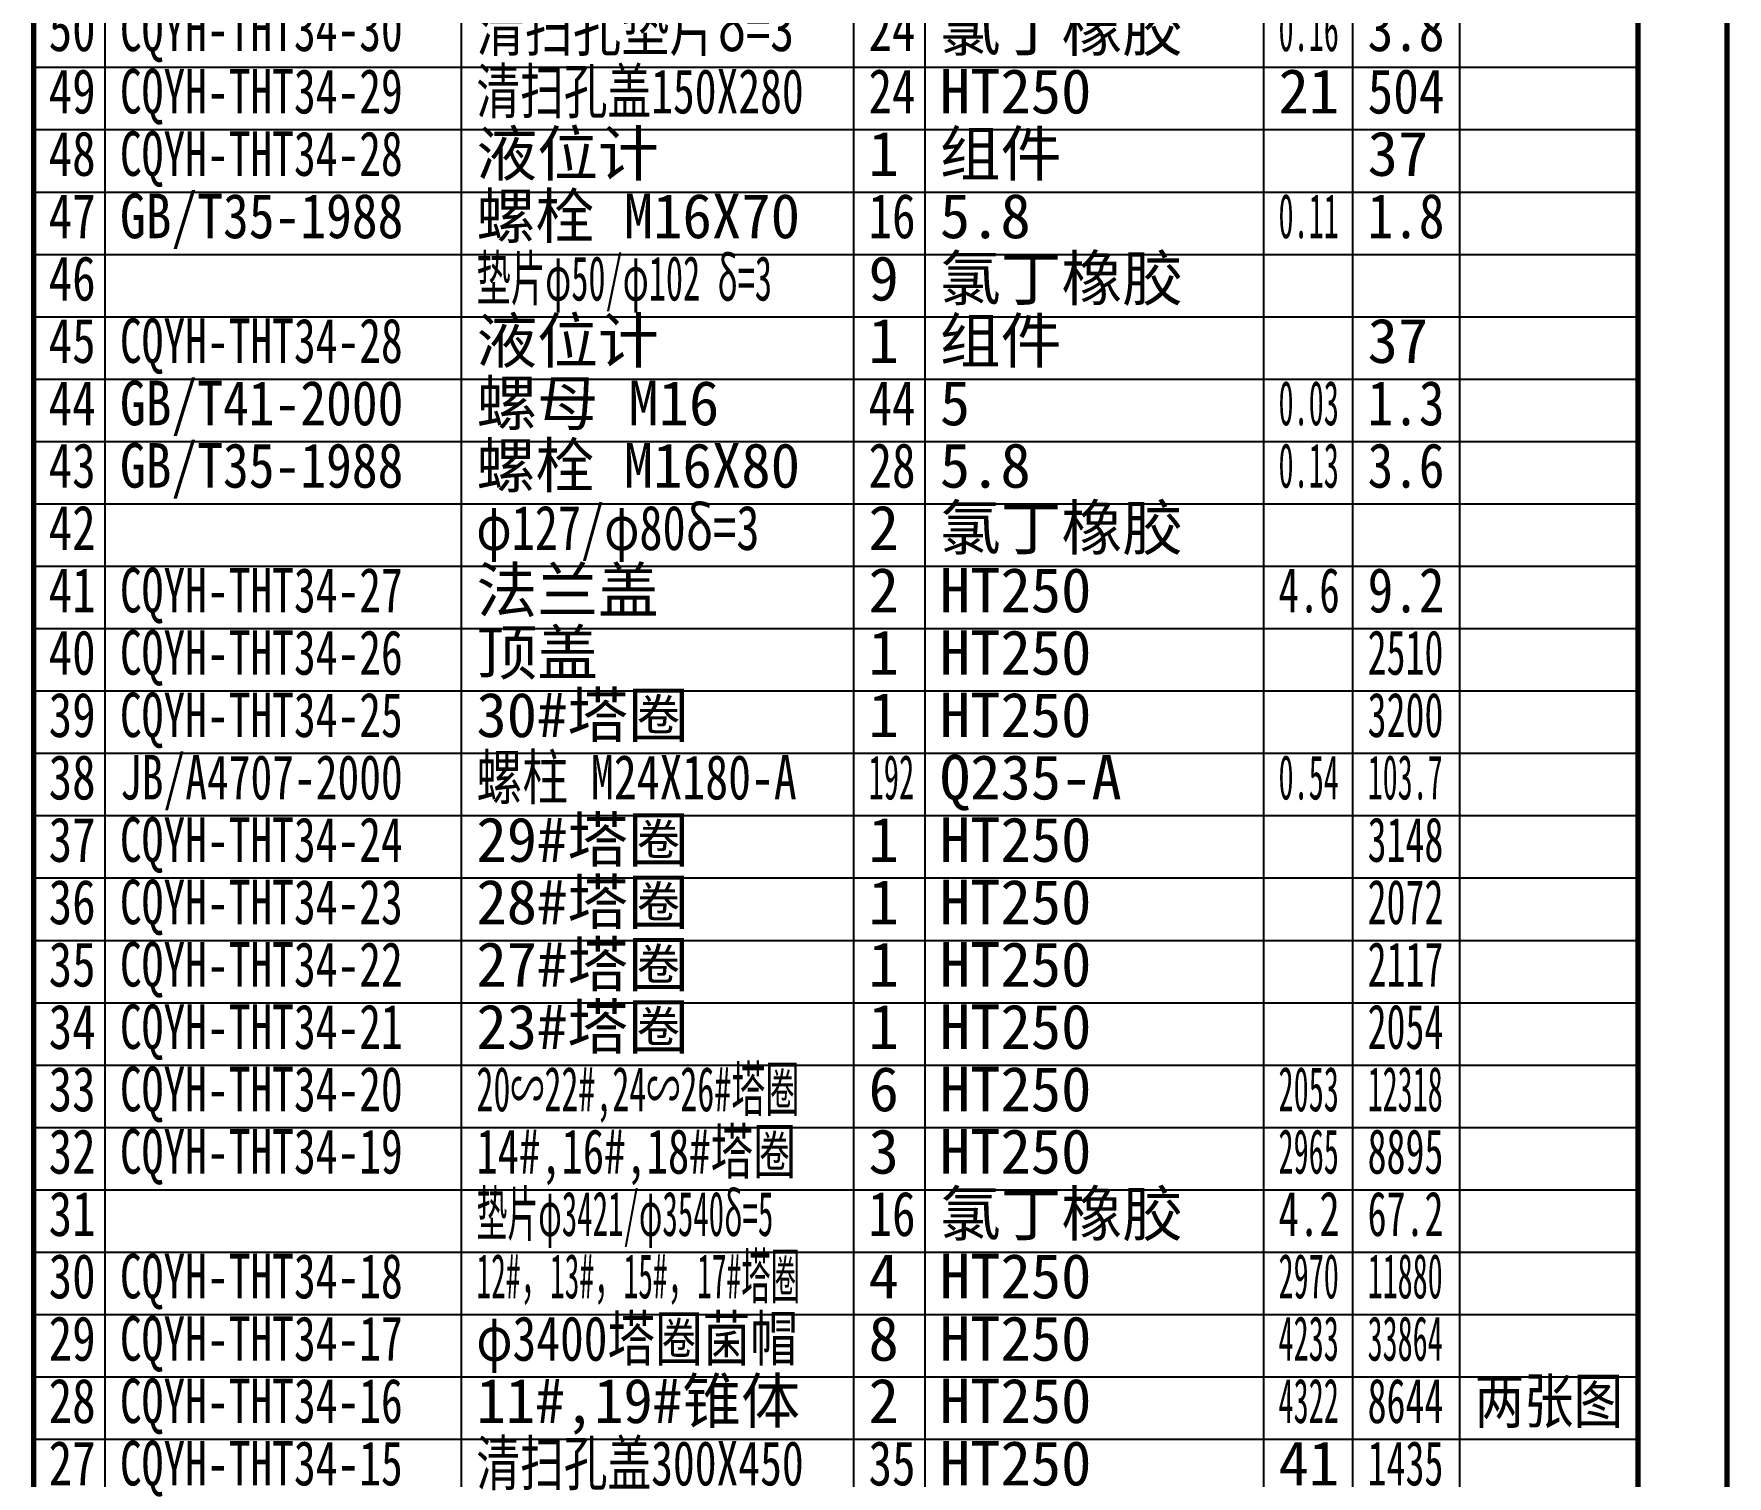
# Model space of a CAD drawing. Header units: millimetres. Extents: x -12040 to 11740, y -16820 to 16820.
# Drawn here: x 7940 to 11740, y -11522 to -8284 of the extents above; entities that cross this region are included whole.
import ezdxf

# ---------------------------------------------------------------- set-up
doc = ezdxf.new("R2010")
doc.units = ezdxf.units.MM
doc.layers.add('CAXA0', color=7, linetype='Continuous', lineweight=70)
doc.layers.add('CAXA3', color=7, linetype='Continuous', lineweight=25)
doc.styles.add('TextStyle10', font='SIMFANG.TTF', dxfattribs={"width": 0.77516})
doc.styles.add('TextStyle11', font='SIMFANG.TTF', dxfattribs={"width": 0.497721})
doc.styles.add('TextStyle12', font='SIMFANG.TTF', dxfattribs={"width": 0.850064})
doc.styles.add('TextStyle14', font='SIMFANG.TTF', dxfattribs={"width": 0.702161})
doc.styles.add('TextStyle17', font='SIMFANG.TTF', dxfattribs={"width": 0.754238})
doc.styles.add('TextStyle18', font='SIMFANG.TTF', dxfattribs={"width": 0.783206})
doc.styles.add('TextStyle20', font='SIMFANG.TTF', dxfattribs={"width": 0.718724})
doc.styles.add('TextStyle24', font='SIMFANG.TTF', dxfattribs={"width": 0.501595})
doc.styles.add('TextStyle26', font='SIMFANG.TTF', dxfattribs={"width": 0.565665})
doc.styles.add('TextStyle28', font='SIMFANG.TTF', dxfattribs={"width": 0.813948})
doc.styles.add('TextStyle29', font='SIMFANG.TTF', dxfattribs={"width": 0.484861})
doc.styles.add('TextStyle30', font='SIMFANG.TTF', dxfattribs={"width": 0.509102})
doc.styles.add('TextStyle31', font='SIMFANG.TTF', dxfattribs={"width": 0.560482})
doc.styles.add('TextStyle32', font='SIMFANG.TTF', dxfattribs={"width": 0.763653})
doc.styles.add('TextStyle33', font='SIMFANG.TTF', dxfattribs={"width": 0.793363})
doc.styles.add('TextStyle4', font='SIMFANG.TTF', dxfattribs={"width": 0.717589})
doc.styles.add('TextStyle5', font='SIMFANG.TTF', dxfattribs={"width": 0.624691})
doc.styles.add('TextStyle6', font='SIMFANG.TTF', dxfattribs={"width": 0.49545})
doc.styles.add('TextStyle7', font='SIMFANG.TTF', dxfattribs={"width": 0.673374})
doc.styles.add('TextStyle8', font='SIMFANG.TTF', dxfattribs={"width": 0.845153})
doc.styles.add('TextStyle9', font='SIMFANG.TTF', dxfattribs={"width": 0.969721})
doc.styles.add('UserTxtStyle9', font='SIMFANG.TTF')

# ---------------------------------------------------------------- blocks, each defined once
blk = doc.blocks.new('CAXBLOCK2', base_point=(11540, -16620))
at = {"layer": 'CAXA0'}
blk.add_line((11740, -16820), (11740, 16820), dxfattribs=at)
at = {"layer": 'CAXA3', "linetype": 'Continuous', "lineweight": 25}
blk.add_line((11540, -16620), (11540, 16620), dxfattribs=at)
blk = doc.blocks.new('CAXBLOCK520', base_point=(7940, -11580))
at = {"layer": 'CAXA0', "color": 0, "linetype": 'Continuous', "lineweight": 25}
for p, q in [((11540, -11440), (7940, -11440)), ((8100, -11580), (8100, -11440)), ((8900, -11580), (8900, -11440)), ((9780, -11580), (9780, -11440)), ((9940, -11580), (9940, -11440)), ((10700, -11580), (10700, -11440)), ((10900, -11580), (10900, -11440)), ((11140, -11580), (11140, -11440)), ((11540, -11580), (7940, -11580))]:
    blk.add_line(p, q, dxfattribs=at)
at = {"layer": 'CAXA0', "color": 0, "linetype": 'Continuous', "lineweight": 70}
for p, q in [((7940, -11580), (7940, -11440)), ((11540, -11580), (11540, -11440))]:
    blk.add_line(p, q, dxfattribs=at)
at = {"layer": 'CAXA0', "color": 0, "linetype": 'Continuous', "lineweight": 25, "char_height": 100, "attachment_point": 1}
for s, insert, style in [('\\fFangSong_GB2312|b0|i0|p34;清扫孔盖300X450', (8933.2, -11443), 'TextStyle20'), ('\\fFangSong_GB2312|b0|i0|p34;27', (7973.2, -11443), 'TextStyle10'), ('\\fFangSong_GB2312|b0|i0|p34;CQYH-THT34-15', (8133.2, -11443), 'TextStyle4'), ('\\fFangSong_GB2312|b0|i0|p34;35', (9813.2, -11443), 'TextStyle10'), ('\\fFangSong_GB2312|b0|i0|p34;HT250', (9973.2, -11443), 'UserTxtStyle9'), ('\\fFangSong_GB2312|b0|i0|p34;41', (10733.2, -11443), 'UserTxtStyle9'), ('\\fFangSong_GB2312|b0|i0|p34;1435', (10933.2, -11443), 'TextStyle5')]:
    blk.add_mtext(s, dxfattribs=dict(at, insert=insert, style=style))
blk = doc.blocks.new('CAXBLOCK521', base_point=(7940, -11440))
at = {"layer": 'CAXA0', "color": 0, "linetype": 'Continuous', "lineweight": 25}
for p, q in [((11540, -11300), (7940, -11300)), ((8100, -11440), (8100, -11300)), ((8900, -11440), (8900, -11300)), ((9780, -11440), (9780, -11300)), ((9940, -11440), (9940, -11300)), ((10700, -11440), (10700, -11300)), ((10900, -11440), (10900, -11300)), ((11140, -11440), (11140, -11300)), ((11540, -11440), (7940, -11440))]:
    blk.add_line(p, q, dxfattribs=at)
at = {"layer": 'CAXA0', "color": 0, "linetype": 'Continuous', "lineweight": 70}
for p, q in [((7940, -11440), (7940, -11300)), ((11540, -11440), (11540, -11300))]:
    blk.add_line(p, q, dxfattribs=at)
at = {"layer": 'CAXA0', "color": 0, "linetype": 'Continuous', "lineweight": 25, "char_height": 100, "attachment_point": 1}
for s, insert, style in [('\\fFangSong_GB2312|b0|i0|p34;28', (7973.2, -11303), 'TextStyle10'), ('\\fFangSong_GB2312|b0|i0|p34;CQYH-THT34-16', (8133.2, -11303), 'TextStyle4'), ('\\fFangSong_GB2312|b0|i0|p34;11#,19#锥体', (8933.2, -11303), 'TextStyle9'), ('\\fFangSong_GB2312|b0|i0|p34;2', (9813.2, -11303), 'UserTxtStyle9'), ('\\fFangSong_GB2312|b0|i0|p34;HT250', (9973.2, -11303), 'UserTxtStyle9'), ('\\fFangSong_GB2312|b0|i0|p34;4322', (10733.2, -11303), 'TextStyle11'), ('\\fFangSong_GB2312|b0|i0|p34;8644', (10933.2, -11303), 'TextStyle5'), ('\\fFangSong_GB2312|b0|i0|p34;两张图', (11173.2, -11303), 'TextStyle28')]:
    blk.add_mtext(s, dxfattribs=dict(at, insert=insert, style=style))
blk = doc.blocks.new('CAXBLOCK522', base_point=(7940, -11300))
at = {"layer": 'CAXA0', "color": 0, "linetype": 'Continuous', "lineweight": 25}
for p, q in [((11540, -11160), (7940, -11160)), ((8100, -11300), (8100, -11160)), ((8900, -11300), (8900, -11160)), ((9780, -11300), (9780, -11160)), ((9940, -11300), (9940, -11160)), ((10700, -11300), (10700, -11160)), ((10900, -11300), (10900, -11160)), ((11140, -11300), (11140, -11160)), ((11540, -11300), (7940, -11300))]:
    blk.add_line(p, q, dxfattribs=at)
at = {"layer": 'CAXA0', "color": 0, "linetype": 'Continuous', "lineweight": 70}
for p, q in [((7940, -11300), (7940, -11160)), ((11540, -11300), (11540, -11160))]:
    blk.add_line(p, q, dxfattribs=at)
at = {"layer": 'CAXA0', "color": 0, "linetype": 'Continuous', "lineweight": 25, "char_height": 100, "attachment_point": 1}
for s, insert, style in [('\\fFangSong_GB2312|b0|i0|p34;29', (7973.2, -11163), 'TextStyle10'), ('\\fFangSong_GB2312|b0|i0|p34;CQYH-THT34-17', (8133.2, -11163), 'TextStyle4'), ('\\fFangSong_GB2312|b0|i0|p34;φ3400塔圈菌帽', (8933.2, -11163), 'TextStyle18'), ('\\fFangSong_GB2312|b0|i0|p34;8', (9813.2, -11163), 'UserTxtStyle9'), ('\\fFangSong_GB2312|b0|i0|p34;HT250', (9973.2, -11163), 'UserTxtStyle9'), ('\\fFangSong_GB2312|b0|i0|p34;4233', (10733.2, -11163), 'TextStyle11'), ('\\fFangSong_GB2312|b0|i0|p34;33864', (10933.2, -11163), 'TextStyle6')]:
    blk.add_mtext(s, dxfattribs=dict(at, insert=insert, style=style))
blk = doc.blocks.new('CAXBLOCK523', base_point=(7940, -11160))
at = {"layer": 'CAXA0', "color": 0, "linetype": 'Continuous', "lineweight": 25}
for p, q in [((11540, -11020), (7940, -11020)), ((8100, -11160), (8100, -11020)), ((8900, -11160), (8900, -11020)), ((9780, -11160), (9780, -11020)), ((9940, -11160), (9940, -11020)), ((10700, -11160), (10700, -11020)), ((10900, -11160), (10900, -11020)), ((11140, -11160), (11140, -11020)), ((11540, -11160), (7940, -11160))]:
    blk.add_line(p, q, dxfattribs=at)
at = {"layer": 'CAXA0', "color": 0, "linetype": 'Continuous', "lineweight": 70}
for p, q in [((7940, -11160), (7940, -11020)), ((11540, -11160), (11540, -11020))]:
    blk.add_line(p, q, dxfattribs=at)
at = {"layer": 'CAXA0', "color": 0, "linetype": 'Continuous', "lineweight": 25, "char_height": 100, "attachment_point": 1}
for s, insert, style in [('\\fFangSong_GB2312|b0|i0|p34;12#，13#，15#，17#塔圈', (8933.2, -11023), 'TextStyle29'), ('\\fFangSong_GB2312|b0|i0|p34;30', (7973.2, -11023), 'TextStyle10'), ('\\fFangSong_GB2312|b0|i0|p34;CQYH-THT34-18', (8133.2, -11023), 'TextStyle4'), ('\\fFangSong_GB2312|b0|i0|p34;4', (9813.2, -11023), 'UserTxtStyle9'), ('\\fFangSong_GB2312|b0|i0|p34;HT250', (9973.2, -11023), 'UserTxtStyle9'), ('\\fFangSong_GB2312|b0|i0|p34;2970', (10733.2, -11023), 'TextStyle11'), ('\\fFangSong_GB2312|b0|i0|p34;11880', (10933.2, -11023), 'TextStyle6')]:
    blk.add_mtext(s, dxfattribs=dict(at, insert=insert, style=style))
blk = doc.blocks.new('CAXBLOCK524', base_point=(7940, -11020))
at = {"layer": 'CAXA0', "color": 0, "linetype": 'Continuous', "lineweight": 25}
for p, q in [((11540, -10880), (7940, -10880)), ((8100, -11020), (8100, -10880)), ((8900, -11020), (8900, -10880)), ((9780, -11020), (9780, -10880)), ((9940, -11020), (9940, -10880)), ((10700, -11020), (10700, -10880)), ((10900, -11020), (10900, -10880)), ((11140, -11020), (11140, -10880)), ((11540, -11020), (7940, -11020))]:
    blk.add_line(p, q, dxfattribs=at)
at = {"layer": 'CAXA0', "color": 0, "linetype": 'Continuous', "lineweight": 70}
for p, q in [((7940, -11020), (7940, -10880)), ((11540, -11020), (11540, -10880))]:
    blk.add_line(p, q, dxfattribs=at)
at = {"layer": 'CAXA0', "color": 0, "linetype": 'Continuous', "lineweight": 25, "char_height": 100, "attachment_point": 1}
for s, insert, style in [('\\fFangSong_GB2312|b0|i0|p34;氯丁橡胶', (9973.2, -10883), 'UserTxtStyle9'), ('\\fFangSong_GB2312|b0|i0|p34;31', (7973.2, -10883), 'TextStyle10'), ('\\fFangSong_GB2312|b0|i0|p34;垫片φ3421/φ3540δ=5', (8933.2, -10883), 'TextStyle30'), ('\\fFangSong_GB2312|b0|i0|p34;16', (9813.2, -10883), 'TextStyle10'), ('\\fFangSong_GB2312|b0|i0|p34;4.2', (10733.2, -10883), 'TextStyle7'), ('\\fFangSong_GB2312|b0|i0|p34;67.2', (10933.2, -10883), 'TextStyle5')]:
    blk.add_mtext(s, dxfattribs=dict(at, insert=insert, style=style))
blk = doc.blocks.new('CAXBLOCK525', base_point=(7940, -10880))
at = {"layer": 'CAXA0', "color": 0, "linetype": 'Continuous', "lineweight": 25}
for p, q in [((11540, -10740), (7940, -10740)), ((8100, -10880), (8100, -10740)), ((8900, -10880), (8900, -10740)), ((9780, -10880), (9780, -10740)), ((9940, -10880), (9940, -10740)), ((10700, -10880), (10700, -10740)), ((10900, -10880), (10900, -10740)), ((11140, -10880), (11140, -10740)), ((11540, -10880), (7940, -10880))]:
    blk.add_line(p, q, dxfattribs=at)
at = {"layer": 'CAXA0', "color": 0, "linetype": 'Continuous', "lineweight": 70}
for p, q in [((7940, -10880), (7940, -10740)), ((11540, -10880), (11540, -10740))]:
    blk.add_line(p, q, dxfattribs=at)
at = {"layer": 'CAXA0', "color": 0, "linetype": 'Continuous', "lineweight": 25, "char_height": 100, "attachment_point": 1}
for s, insert, style in [('\\fFangSong_GB2312|b0|i0|p34;32', (7973.2, -10743), 'TextStyle10'), ('\\fFangSong_GB2312|b0|i0|p34;CQYH-THT34-19', (8133.2, -10743), 'TextStyle4'), ('\\fFangSong_GB2312|b0|i0|p34;14#,16#,18#塔圈', (8933.2, -10743), 'TextStyle14'), ('\\fFangSong_GB2312|b0|i0|p34;3', (9813.2, -10743), 'UserTxtStyle9'), ('\\fFangSong_GB2312|b0|i0|p34;HT250', (9973.2, -10743), 'UserTxtStyle9'), ('\\fFangSong_GB2312|b0|i0|p34;2965', (10733.2, -10743), 'TextStyle11'), ('\\fFangSong_GB2312|b0|i0|p34;8895', (10933.2, -10743), 'TextStyle5')]:
    blk.add_mtext(s, dxfattribs=dict(at, insert=insert, style=style))
blk = doc.blocks.new('CAXBLOCK526', base_point=(7940, -10740))
at = {"layer": 'CAXA0', "color": 0, "linetype": 'Continuous', "lineweight": 25}
for p, q in [((11540, -10600), (7940, -10600)), ((8100, -10740), (8100, -10600)), ((8900, -10740), (8900, -10600)), ((9780, -10740), (9780, -10600)), ((9940, -10740), (9940, -10600)), ((10700, -10740), (10700, -10600)), ((10900, -10740), (10900, -10600)), ((11140, -10740), (11140, -10600)), ((11540, -10740), (7940, -10740))]:
    blk.add_line(p, q, dxfattribs=at)
at = {"layer": 'CAXA0', "color": 0, "linetype": 'Continuous', "lineweight": 70}
for p, q in [((7940, -10740), (7940, -10600)), ((11540, -10740), (11540, -10600))]:
    blk.add_line(p, q, dxfattribs=at)
at = {"layer": 'CAXA0', "color": 0, "linetype": 'Continuous', "lineweight": 25, "char_height": 100, "attachment_point": 1}
for s, insert, style in [('\\fFangSong_GB2312|b0|i0|p34;CQYH-THT34-20', (8133.2, -10603), 'TextStyle4'), ('\\fFangSong_GB2312|b0|i0|p34;20∽22#,24∽26#塔圈', (8933.2, -10603), 'TextStyle31'), ('\\fFangSong_GB2312|b0|i0|p34;33', (7973.2, -10603), 'TextStyle10'), ('\\fFangSong_GB2312|b0|i0|p34;6', (9813.2, -10603), 'UserTxtStyle9'), ('\\fFangSong_GB2312|b0|i0|p34;HT250', (9973.2, -10603), 'UserTxtStyle9'), ('\\fFangSong_GB2312|b0|i0|p34;2053', (10733.2, -10603), 'TextStyle11'), ('\\fFangSong_GB2312|b0|i0|p34;12318', (10933.2, -10603), 'TextStyle6')]:
    blk.add_mtext(s, dxfattribs=dict(at, insert=insert, style=style))
blk = doc.blocks.new('CAXBLOCK527', base_point=(7940, -10600))
at = {"layer": 'CAXA0', "color": 0, "linetype": 'Continuous', "lineweight": 25}
for p, q in [((11540, -10460), (7940, -10460)), ((8100, -10600), (8100, -10460)), ((8900, -10600), (8900, -10460)), ((9780, -10600), (9780, -10460)), ((9940, -10600), (9940, -10460)), ((10700, -10600), (10700, -10460)), ((10900, -10600), (10900, -10460)), ((11140, -10600), (11140, -10460)), ((11540, -10600), (7940, -10600))]:
    blk.add_line(p, q, dxfattribs=at)
at = {"layer": 'CAXA0', "color": 0, "linetype": 'Continuous', "lineweight": 70}
for p, q in [((7940, -10600), (7940, -10460)), ((11540, -10600), (11540, -10460))]:
    blk.add_line(p, q, dxfattribs=at)
at = {"layer": 'CAXA0', "color": 0, "linetype": 'Continuous', "lineweight": 25, "char_height": 100, "attachment_point": 1}
for s, insert, style in [('\\fFangSong_GB2312|b0|i0|p34;23#塔圈', (8933.2, -10463), 'UserTxtStyle9'), ('\\fFangSong_GB2312|b0|i0|p34;34', (7973.2, -10463), 'TextStyle10'), ('\\fFangSong_GB2312|b0|i0|p34;CQYH-THT34-21', (8133.2, -10463), 'TextStyle4'), ('\\fFangSong_GB2312|b0|i0|p34;1', (9813.2, -10463), 'UserTxtStyle9'), ('\\fFangSong_GB2312|b0|i0|p34;HT250', (9973.2, -10463), 'UserTxtStyle9'), ('\\fFangSong_GB2312|b0|i0|p34;2054', (10933.2, -10463), 'TextStyle5')]:
    blk.add_mtext(s, dxfattribs=dict(at, insert=insert, style=style))
blk = doc.blocks.new('CAXBLOCK528', base_point=(7940, -10460))
at = {"layer": 'CAXA0', "color": 0, "linetype": 'Continuous', "lineweight": 25}
for p, q in [((11540, -10320), (7940, -10320)), ((8100, -10460), (8100, -10320)), ((8900, -10460), (8900, -10320)), ((9780, -10460), (9780, -10320)), ((9940, -10460), (9940, -10320)), ((10700, -10460), (10700, -10320)), ((10900, -10460), (10900, -10320)), ((11140, -10460), (11140, -10320)), ((11540, -10460), (7940, -10460))]:
    blk.add_line(p, q, dxfattribs=at)
at = {"layer": 'CAXA0', "color": 0, "linetype": 'Continuous', "lineweight": 70}
for p, q in [((7940, -10460), (7940, -10320)), ((11540, -10460), (11540, -10320))]:
    blk.add_line(p, q, dxfattribs=at)
at = {"layer": 'CAXA0', "color": 0, "linetype": 'Continuous', "lineweight": 25, "char_height": 100, "attachment_point": 1}
for s, insert, style in [('\\fFangSong_GB2312|b0|i0|p34;35', (7973.2, -10323), 'TextStyle10'), ('\\fFangSong_GB2312|b0|i0|p34;CQYH-THT34-22', (8133.2, -10323), 'TextStyle4'), ('\\fFangSong_GB2312|b0|i0|p34;27#塔圈', (8933.2, -10323), 'UserTxtStyle9'), ('\\fFangSong_GB2312|b0|i0|p34;1', (9813.2, -10323), 'UserTxtStyle9'), ('\\fFangSong_GB2312|b0|i0|p34;HT250', (9973.2, -10323), 'UserTxtStyle9'), ('\\fFangSong_GB2312|b0|i0|p34;2117', (10933.2, -10323), 'TextStyle5')]:
    blk.add_mtext(s, dxfattribs=dict(at, insert=insert, style=style))
blk = doc.blocks.new('CAXBLOCK529', base_point=(7940, -10320))
at = {"layer": 'CAXA0', "color": 0, "linetype": 'Continuous', "lineweight": 25}
for p, q in [((11540, -10180), (7940, -10180)), ((8100, -10320), (8100, -10180)), ((8900, -10320), (8900, -10180)), ((9780, -10320), (9780, -10180)), ((9940, -10320), (9940, -10180)), ((10700, -10320), (10700, -10180)), ((10900, -10320), (10900, -10180)), ((11140, -10320), (11140, -10180)), ((11540, -10320), (7940, -10320))]:
    blk.add_line(p, q, dxfattribs=at)
at = {"layer": 'CAXA0', "color": 0, "linetype": 'Continuous', "lineweight": 70}
for p, q in [((7940, -10320), (7940, -10180)), ((11540, -10320), (11540, -10180))]:
    blk.add_line(p, q, dxfattribs=at)
at = {"layer": 'CAXA0', "color": 0, "linetype": 'Continuous', "lineweight": 25, "char_height": 100, "attachment_point": 1}
for s, insert, style in [('\\fFangSong_GB2312|b0|i0|p34;CQYH-THT34-23', (8133.2, -10183), 'TextStyle4'), ('\\fFangSong_GB2312|b0|i0|p34;28#塔圈', (8933.2, -10183), 'UserTxtStyle9'), ('\\fFangSong_GB2312|b0|i0|p34;HT250', (9973.2, -10183), 'UserTxtStyle9'), ('\\fFangSong_GB2312|b0|i0|p34;36', (7973.2, -10183), 'TextStyle10'), ('\\fFangSong_GB2312|b0|i0|p34;1', (9813.2, -10183), 'UserTxtStyle9'), ('\\fFangSong_GB2312|b0|i0|p34;2072', (10933.2, -10183), 'TextStyle5')]:
    blk.add_mtext(s, dxfattribs=dict(at, insert=insert, style=style))
blk = doc.blocks.new('CAXBLOCK530', base_point=(7940, -10180))
at = {"layer": 'CAXA0', "color": 0, "linetype": 'Continuous', "lineweight": 25}
for p, q in [((11540, -10040), (7940, -10040)), ((8100, -10180), (8100, -10040)), ((8900, -10180), (8900, -10040)), ((9780, -10180), (9780, -10040)), ((9940, -10180), (9940, -10040)), ((10700, -10180), (10700, -10040)), ((10900, -10180), (10900, -10040)), ((11140, -10180), (11140, -10040)), ((11540, -10180), (7940, -10180))]:
    blk.add_line(p, q, dxfattribs=at)
at = {"layer": 'CAXA0', "color": 0, "linetype": 'Continuous', "lineweight": 70}
for p, q in [((7940, -10180), (7940, -10040)), ((11540, -10180), (11540, -10040))]:
    blk.add_line(p, q, dxfattribs=at)
at = {"layer": 'CAXA0', "color": 0, "linetype": 'Continuous', "lineweight": 25, "char_height": 100, "attachment_point": 1}
for s, insert, style in [('\\fFangSong_GB2312|b0|i0|p34;29#塔圈', (8933.2, -10043), 'UserTxtStyle9'), ('\\fFangSong_GB2312|b0|i0|p34;37', (7973.2, -10043), 'TextStyle10'), ('\\fFangSong_GB2312|b0|i0|p34;CQYH-THT34-24', (8133.2, -10043), 'TextStyle4'), ('\\fFangSong_GB2312|b0|i0|p34;1', (9813.2, -10043), 'UserTxtStyle9'), ('\\fFangSong_GB2312|b0|i0|p34;HT250', (9973.2, -10043), 'UserTxtStyle9'), ('\\fFangSong_GB2312|b0|i0|p34;3148', (10933.2, -10043), 'TextStyle5')]:
    blk.add_mtext(s, dxfattribs=dict(at, insert=insert, style=style))
blk = doc.blocks.new('CAXBLOCK531', base_point=(7940, -10040))
at = {"layer": 'CAXA0', "color": 0, "linetype": 'Continuous', "lineweight": 25}
for p, q in [((11540, -9900), (7940, -9900)), ((8100, -10040), (8100, -9900)), ((8900, -10040), (8900, -9900)), ((9780, -10040), (9780, -9900)), ((9940, -10040), (9940, -9900)), ((10700, -10040), (10700, -9900)), ((10900, -10040), (10900, -9900)), ((11140, -10040), (11140, -9900)), ((11540, -10040), (7940, -10040))]:
    blk.add_line(p, q, dxfattribs=at)
at = {"layer": 'CAXA0', "color": 0, "linetype": 'Continuous', "lineweight": 70}
for p, q in [((7940, -10040), (7940, -9900)), ((11540, -10040), (11540, -9900))]:
    blk.add_line(p, q, dxfattribs=at)
at = {"layer": 'CAXA0', "color": 0, "linetype": 'Continuous', "lineweight": 25, "char_height": 100, "attachment_point": 1}
for s, insert, style in [('\\fFangSong_GB2312|b0|i0|p34;38', (7973.2, -9903), 'TextStyle10'), ('\\fFangSong_GB2312|b0|i0|p34;JB/A4707-2000', (8133.2, -9903), 'TextStyle4'), ('\\fFangSong_GB2312|b0|i0|p34;螺柱 M24X180-A', (8933.2, -9903), 'TextStyle17'), ('\\fFangSong_GB2312|b0|i0|p34;192', (9813.2, -9903), 'TextStyle24'), ('\\fFangSong_GB2312|b0|i0|p34;Q235-A', (9973.2, -9903), 'UserTxtStyle9'), ('\\fFangSong_GB2312|b0|i0|p34;0.54', (10733.2, -9903), 'TextStyle11'), ('\\fFangSong_GB2312|b0|i0|p34;103.7', (10933.2, -9903), 'TextStyle6')]:
    blk.add_mtext(s, dxfattribs=dict(at, insert=insert, style=style))
blk = doc.blocks.new('CAXBLOCK532', base_point=(7940, -9900))
at = {"layer": 'CAXA0', "color": 0, "linetype": 'Continuous', "lineweight": 25}
for p, q in [((11540, -9760), (7940, -9760)), ((8100, -9900), (8100, -9760)), ((8900, -9900), (8900, -9760)), ((9780, -9900), (9780, -9760)), ((9940, -9900), (9940, -9760)), ((10700, -9900), (10700, -9760)), ((10900, -9900), (10900, -9760)), ((11140, -9900), (11140, -9760)), ((11540, -9900), (7940, -9900))]:
    blk.add_line(p, q, dxfattribs=at)
at = {"layer": 'CAXA0', "color": 0, "linetype": 'Continuous', "lineweight": 70}
for p, q in [((7940, -9900), (7940, -9760)), ((11540, -9900), (11540, -9760))]:
    blk.add_line(p, q, dxfattribs=at)
at = {"layer": 'CAXA0', "color": 0, "linetype": 'Continuous', "lineweight": 25, "char_height": 100, "attachment_point": 1}
for s, insert, style in [('\\fFangSong_GB2312|b0|i0|p34;39', (7973.2, -9763), 'TextStyle10'), ('\\fFangSong_GB2312|b0|i0|p34;CQYH-THT34-25', (8133.2, -9763), 'TextStyle4'), ('\\fFangSong_GB2312|b0|i0|p34;30#塔圈', (8933.2, -9763), 'UserTxtStyle9'), ('\\fFangSong_GB2312|b0|i0|p34;1', (9813.2, -9763), 'UserTxtStyle9'), ('\\fFangSong_GB2312|b0|i0|p34;HT250', (9973.2, -9763), 'UserTxtStyle9'), ('\\fFangSong_GB2312|b0|i0|p34;3200', (10933.2, -9763), 'TextStyle5')]:
    blk.add_mtext(s, dxfattribs=dict(at, insert=insert, style=style))
blk = doc.blocks.new('CAXBLOCK533', base_point=(7940, -9760))
at = {"layer": 'CAXA0', "color": 0, "linetype": 'Continuous', "lineweight": 25}
for p, q in [((11540, -9620), (7940, -9620)), ((8100, -9760), (8100, -9620)), ((8900, -9760), (8900, -9620)), ((9780, -9760), (9780, -9620)), ((9940, -9760), (9940, -9620)), ((10700, -9760), (10700, -9620)), ((10900, -9760), (10900, -9620)), ((11140, -9760), (11140, -9620)), ((11540, -9760), (7940, -9760))]:
    blk.add_line(p, q, dxfattribs=at)
at = {"layer": 'CAXA0', "color": 0, "linetype": 'Continuous', "lineweight": 70}
for p, q in [((7940, -9760), (7940, -9620)), ((11540, -9760), (11540, -9620))]:
    blk.add_line(p, q, dxfattribs=at)
at = {"layer": 'CAXA0', "color": 0, "linetype": 'Continuous', "lineweight": 25, "char_height": 100, "attachment_point": 1}
for s, insert, style in [('\\fFangSong_GB2312|b0|i0|p34;顶盖', (8933.2, -9623), 'UserTxtStyle9'), ('\\fFangSong_GB2312|b0|i0|p34;40', (7973.2, -9623), 'TextStyle10'), ('\\fFangSong_GB2312|b0|i0|p34;CQYH-THT34-26', (8133.2, -9623), 'TextStyle4'), ('\\fFangSong_GB2312|b0|i0|p34;1', (9813.2, -9623), 'UserTxtStyle9'), ('\\fFangSong_GB2312|b0|i0|p34;HT250', (9973.2, -9623), 'UserTxtStyle9'), ('\\fFangSong_GB2312|b0|i0|p34;2510', (10933.2, -9623), 'TextStyle5')]:
    blk.add_mtext(s, dxfattribs=dict(at, insert=insert, style=style))
blk = doc.blocks.new('CAXBLOCK534', base_point=(7940, -9620))
at = {"layer": 'CAXA0', "color": 0, "linetype": 'Continuous', "lineweight": 25}
for p, q in [((11540, -9480), (7940, -9480)), ((8100, -9620), (8100, -9480)), ((8900, -9620), (8900, -9480)), ((9780, -9620), (9780, -9480)), ((9940, -9620), (9940, -9480)), ((10700, -9620), (10700, -9480)), ((10900, -9620), (10900, -9480)), ((11140, -9620), (11140, -9480)), ((11540, -9620), (7940, -9620))]:
    blk.add_line(p, q, dxfattribs=at)
at = {"layer": 'CAXA0', "color": 0, "linetype": 'Continuous', "lineweight": 70}
for p, q in [((7940, -9620), (7940, -9480)), ((11540, -9620), (11540, -9480))]:
    blk.add_line(p, q, dxfattribs=at)
at = {"layer": 'CAXA0', "color": 0, "linetype": 'Continuous', "lineweight": 25, "char_height": 100, "attachment_point": 1}
for s, insert, style in [('\\fFangSong_GB2312|b0|i0|p34;41', (7973.2, -9483), 'TextStyle10'), ('\\fFangSong_GB2312|b0|i0|p34;CQYH-THT34-27', (8133.2, -9483), 'TextStyle4'), ('\\fFangSong_GB2312|b0|i0|p34;法兰盖', (8933.2, -9483), 'UserTxtStyle9'), ('\\fFangSong_GB2312|b0|i0|p34;2', (9813.2, -9483), 'UserTxtStyle9'), ('\\fFangSong_GB2312|b0|i0|p34;HT250', (9973.2, -9483), 'UserTxtStyle9'), ('\\fFangSong_GB2312|b0|i0|p34;4.6', (10733.2, -9483), 'TextStyle7'), ('\\fFangSong_GB2312|b0|i0|p34;9.2', (10933.2, -9483), 'TextStyle8')]:
    blk.add_mtext(s, dxfattribs=dict(at, insert=insert, style=style))
blk = doc.blocks.new('CAXBLOCK535', base_point=(7940, -9480))
at = {"layer": 'CAXA0', "color": 0, "linetype": 'Continuous', "lineweight": 25}
for p, q in [((11540, -9340), (7940, -9340)), ((8100, -9480), (8100, -9340)), ((8900, -9480), (8900, -9340)), ((9780, -9480), (9780, -9340)), ((9940, -9480), (9940, -9340)), ((10700, -9480), (10700, -9340)), ((10900, -9480), (10900, -9340)), ((11140, -9480), (11140, -9340)), ((11540, -9480), (7940, -9480))]:
    blk.add_line(p, q, dxfattribs=at)
at = {"layer": 'CAXA0', "color": 0, "linetype": 'Continuous', "lineweight": 70}
for p, q in [((7940, -9480), (7940, -9340)), ((11540, -9480), (11540, -9340))]:
    blk.add_line(p, q, dxfattribs=at)
at = {"layer": 'CAXA0', "color": 0, "linetype": 'Continuous', "lineweight": 25, "char_height": 100, "attachment_point": 1}
for s, insert, style in [('\\fFangSong_GB2312|b0|i0|p34;42', (7973.2, -9343), 'TextStyle10'), ('\\fFangSong_GB2312|b0|i0|p34;φ127/φ80δ=3', (8933.2, -9343), 'TextStyle32'), ('\\fFangSong_GB2312|b0|i0|p34;2', (9813.2, -9343), 'UserTxtStyle9'), ('\\fFangSong_GB2312|b0|i0|p34;氯丁橡胶', (9973.2, -9343), 'UserTxtStyle9')]:
    blk.add_mtext(s, dxfattribs=dict(at, insert=insert, style=style))
blk = doc.blocks.new('CAXBLOCK536', base_point=(7940, -9340))
at = {"layer": 'CAXA0', "color": 0, "linetype": 'Continuous', "lineweight": 25}
for p, q in [((11540, -9200), (7940, -9200)), ((8100, -9340), (8100, -9200)), ((8900, -9340), (8900, -9200)), ((9780, -9340), (9780, -9200)), ((9940, -9340), (9940, -9200)), ((10700, -9340), (10700, -9200)), ((10900, -9340), (10900, -9200)), ((11140, -9340), (11140, -9200)), ((11540, -9340), (7940, -9340))]:
    blk.add_line(p, q, dxfattribs=at)
at = {"layer": 'CAXA0', "color": 0, "linetype": 'Continuous', "lineweight": 70}
for p, q in [((7940, -9340), (7940, -9200)), ((11540, -9340), (11540, -9200))]:
    blk.add_line(p, q, dxfattribs=at)
at = {"layer": 'CAXA0', "color": 0, "linetype": 'Continuous', "lineweight": 25, "char_height": 100, "attachment_point": 1}
for s, insert, style in [('\\fFangSong_GB2312|b0|i0|p34;GB/T35-1988', (8133.2, -9203), 'TextStyle12'), ('\\fFangSong_GB2312|b0|i0|p34;螺栓 M16X80', (8933.2, -9203), 'TextStyle9'), ('\\fFangSong_GB2312|b0|i0|p34;43', (7973.2, -9203), 'TextStyle10'), ('\\fFangSong_GB2312|b0|i0|p34;28', (9813.2, -9203), 'TextStyle10'), ('\\fFangSong_GB2312|b0|i0|p34;5.8', (9973.2, -9203), 'UserTxtStyle9'), ('\\fFangSong_GB2312|b0|i0|p34;0.13', (10733.2, -9203), 'TextStyle11'), ('\\fFangSong_GB2312|b0|i0|p34;3.6', (10933.2, -9203), 'TextStyle8')]:
    blk.add_mtext(s, dxfattribs=dict(at, insert=insert, style=style))
blk = doc.blocks.new('CAXBLOCK537', base_point=(7940, -9200))
at = {"layer": 'CAXA0', "color": 0, "linetype": 'Continuous', "lineweight": 25}
for p, q in [((11540, -9060), (7940, -9060)), ((8100, -9200), (8100, -9060)), ((8900, -9200), (8900, -9060)), ((9780, -9200), (9780, -9060)), ((9940, -9200), (9940, -9060)), ((10700, -9200), (10700, -9060)), ((10900, -9200), (10900, -9060)), ((11140, -9200), (11140, -9060)), ((11540, -9200), (7940, -9200))]:
    blk.add_line(p, q, dxfattribs=at)
at = {"layer": 'CAXA0', "color": 0, "linetype": 'Continuous', "lineweight": 70}
for p, q in [((7940, -9200), (7940, -9060)), ((11540, -9200), (11540, -9060))]:
    blk.add_line(p, q, dxfattribs=at)
at = {"layer": 'CAXA0', "color": 0, "linetype": 'Continuous', "lineweight": 25, "char_height": 100, "attachment_point": 1}
for s, insert, style in [('\\fFangSong_GB2312|b0|i0|p34;44', (7973.2, -9063), 'TextStyle10'), ('\\fFangSong_GB2312|b0|i0|p34;GB/T41-2000', (8133.2, -9063), 'TextStyle12'), ('\\fFangSong_GB2312|b0|i0|p34;螺母 M16', (8933.2, -9063), 'UserTxtStyle9'), ('\\fFangSong_GB2312|b0|i0|p34;44', (9813.2, -9063), 'TextStyle10'), ('\\fFangSong_GB2312|b0|i0|p34;5', (9973.2, -9063), 'UserTxtStyle9'), ('\\fFangSong_GB2312|b0|i0|p34;0.03', (10733.2, -9063), 'TextStyle11'), ('\\fFangSong_GB2312|b0|i0|p34;1.3', (10933.2, -9063), 'TextStyle8')]:
    blk.add_mtext(s, dxfattribs=dict(at, insert=insert, style=style))
blk = doc.blocks.new('CAXBLOCK538', base_point=(7940, -9060))
at = {"layer": 'CAXA0', "color": 0, "linetype": 'Continuous', "lineweight": 25}
for p, q in [((11540, -8920), (7940, -8920)), ((8100, -9060), (8100, -8920)), ((8900, -9060), (8900, -8920)), ((9780, -9060), (9780, -8920)), ((9940, -9060), (9940, -8920)), ((10700, -9060), (10700, -8920)), ((10900, -9060), (10900, -8920)), ((11140, -9060), (11140, -8920)), ((11540, -9060), (7940, -9060))]:
    blk.add_line(p, q, dxfattribs=at)
at = {"layer": 'CAXA0', "color": 0, "linetype": 'Continuous', "lineweight": 70}
for p, q in [((7940, -9060), (7940, -8920)), ((11540, -9060), (11540, -8920))]:
    blk.add_line(p, q, dxfattribs=at)
at = {"layer": 'CAXA0', "color": 0, "linetype": 'Continuous', "lineweight": 25, "char_height": 100, "attachment_point": 1}
for s, insert, style in [('\\fFangSong_GB2312|b0|i0|p34;45', (7973.2, -8923), 'TextStyle10'), ('\\fFangSong_GB2312|b0|i0|p34;CQYH-THT34-28', (8133.2, -8923), 'TextStyle4'), ('\\fFangSong_GB2312|b0|i0|p34;液位计', (8933.2, -8923), 'UserTxtStyle9'), ('\\fFangSong_GB2312|b0|i0|p34;1', (9813.2, -8923), 'UserTxtStyle9'), ('\\fFangSong_GB2312|b0|i0|p34;组件', (9973.2, -8923), 'UserTxtStyle9'), ('\\fFangSong_GB2312|b0|i0|p34;37', (10933.2, -8923), 'UserTxtStyle9')]:
    blk.add_mtext(s, dxfattribs=dict(at, insert=insert, style=style))
blk = doc.blocks.new('CAXBLOCK539', base_point=(7940, -8920))
at = {"layer": 'CAXA0', "color": 0, "linetype": 'Continuous', "lineweight": 25}
for p, q in [((11540, -8780), (7940, -8780)), ((8100, -8920), (8100, -8780)), ((8900, -8920), (8900, -8780)), ((9780, -8920), (9780, -8780)), ((9940, -8920), (9940, -8780)), ((10700, -8920), (10700, -8780)), ((10900, -8920), (10900, -8780)), ((11140, -8920), (11140, -8780)), ((11540, -8920), (7940, -8920))]:
    blk.add_line(p, q, dxfattribs=at)
at = {"layer": 'CAXA0', "color": 0, "linetype": 'Continuous', "lineweight": 70}
for p, q in [((7940, -8920), (7940, -8780)), ((11540, -8920), (11540, -8780))]:
    blk.add_line(p, q, dxfattribs=at)
at = {"layer": 'CAXA0', "color": 0, "linetype": 'Continuous', "lineweight": 25, "char_height": 100, "attachment_point": 1}
for s, insert, style in [('\\fFangSong_GB2312|b0|i0|p34;垫片φ50/φ102 δ=3', (8933.2, -8783), 'TextStyle26'), ('\\fFangSong_GB2312|b0|i0|p34;氯丁橡胶', (9973.2, -8783), 'UserTxtStyle9'), ('\\fFangSong_GB2312|b0|i0|p34;46', (7973.2, -8783), 'TextStyle10'), ('\\fFangSong_GB2312|b0|i0|p34;9', (9813.2, -8783), 'UserTxtStyle9')]:
    blk.add_mtext(s, dxfattribs=dict(at, insert=insert, style=style))
blk = doc.blocks.new('CAXBLOCK540', base_point=(7940, -8780))
at = {"layer": 'CAXA0', "color": 0, "linetype": 'Continuous', "lineweight": 25}
for p, q in [((11540, -8640), (7940, -8640)), ((8100, -8780), (8100, -8640)), ((8900, -8780), (8900, -8640)), ((9780, -8780), (9780, -8640)), ((9940, -8780), (9940, -8640)), ((10700, -8780), (10700, -8640)), ((10900, -8780), (10900, -8640)), ((11140, -8780), (11140, -8640)), ((11540, -8780), (7940, -8780))]:
    blk.add_line(p, q, dxfattribs=at)
at = {"layer": 'CAXA0', "color": 0, "linetype": 'Continuous', "lineweight": 70}
for p, q in [((7940, -8780), (7940, -8640)), ((11540, -8780), (11540, -8640))]:
    blk.add_line(p, q, dxfattribs=at)
at = {"layer": 'CAXA0', "color": 0, "linetype": 'Continuous', "lineweight": 25, "char_height": 100, "attachment_point": 1}
for s, insert, style in [('\\fFangSong_GB2312|b0|i0|p34;47', (7973.2, -8643), 'TextStyle10'), ('\\fFangSong_GB2312|b0|i0|p34;GB/T35-1988', (8133.2, -8643), 'TextStyle12'), ('\\fFangSong_GB2312|b0|i0|p34;螺栓 M16X70', (8933.2, -8643), 'TextStyle9'), ('\\fFangSong_GB2312|b0|i0|p34;16', (9813.2, -8643), 'TextStyle10'), ('\\fFangSong_GB2312|b0|i0|p34;5.8', (9973.2, -8643), 'UserTxtStyle9'), ('\\fFangSong_GB2312|b0|i0|p34;0.11', (10733.2, -8643), 'TextStyle11'), ('\\fFangSong_GB2312|b0|i0|p34;1.8', (10933.2, -8643), 'TextStyle8')]:
    blk.add_mtext(s, dxfattribs=dict(at, insert=insert, style=style))
blk = doc.blocks.new('CAXBLOCK541', base_point=(7940, -8640))
at = {"layer": 'CAXA0', "color": 0, "linetype": 'Continuous', "lineweight": 25}
for p, q in [((11540, -8500), (7940, -8500)), ((8100, -8640), (8100, -8500)), ((8900, -8640), (8900, -8500)), ((9780, -8640), (9780, -8500)), ((9940, -8640), (9940, -8500)), ((10700, -8640), (10700, -8500)), ((10900, -8640), (10900, -8500)), ((11140, -8640), (11140, -8500)), ((11540, -8640), (7940, -8640))]:
    blk.add_line(p, q, dxfattribs=at)
at = {"layer": 'CAXA0', "color": 0, "linetype": 'Continuous', "lineweight": 70}
for p, q in [((7940, -8640), (7940, -8500)), ((11540, -8640), (11540, -8500))]:
    blk.add_line(p, q, dxfattribs=at)
at = {"layer": 'CAXA0', "color": 0, "linetype": 'Continuous', "lineweight": 25, "char_height": 100, "attachment_point": 1}
for s, insert, style in [('\\fFangSong_GB2312|b0|i0|p34;48', (7973.2, -8503), 'TextStyle10'), ('\\fFangSong_GB2312|b0|i0|p34;CQYH-THT34-28', (8133.2, -8503), 'TextStyle4'), ('\\fFangSong_GB2312|b0|i0|p34;液位计', (8933.2, -8503), 'UserTxtStyle9'), ('\\fFangSong_GB2312|b0|i0|p34;1', (9813.2, -8503), 'UserTxtStyle9'), ('\\fFangSong_GB2312|b0|i0|p34;组件', (9973.2, -8503), 'UserTxtStyle9'), ('\\fFangSong_GB2312|b0|i0|p34;37', (10933.2, -8503), 'UserTxtStyle9')]:
    blk.add_mtext(s, dxfattribs=dict(at, insert=insert, style=style))
blk = doc.blocks.new('CAXBLOCK542', base_point=(7940, -8500))
at = {"layer": 'CAXA0', "color": 0, "linetype": 'Continuous', "lineweight": 25}
for p, q in [((11540, -8360), (7940, -8360)), ((8100, -8500), (8100, -8360)), ((8900, -8500), (8900, -8360)), ((9780, -8500), (9780, -8360)), ((9940, -8500), (9940, -8360)), ((10700, -8500), (10700, -8360)), ((10900, -8500), (10900, -8360)), ((11140, -8500), (11140, -8360)), ((11540, -8500), (7940, -8500))]:
    blk.add_line(p, q, dxfattribs=at)
at = {"layer": 'CAXA0', "color": 0, "linetype": 'Continuous', "lineweight": 70}
for p, q in [((7940, -8500), (7940, -8360)), ((11540, -8500), (11540, -8360))]:
    blk.add_line(p, q, dxfattribs=at)
at = {"layer": 'CAXA0', "color": 0, "linetype": 'Continuous', "lineweight": 25, "char_height": 100, "attachment_point": 1}
for s, insert, style in [('\\fFangSong_GB2312|b0|i0|p34;清扫孔盖150X280', (8933.2, -8363), 'TextStyle20'), ('\\fFangSong_GB2312|b0|i0|p34;49', (7973.2, -8363), 'TextStyle10'), ('\\fFangSong_GB2312|b0|i0|p34;CQYH-THT34-29', (8133.2, -8363), 'TextStyle4'), ('\\fFangSong_GB2312|b0|i0|p34;24', (9813.2, -8363), 'TextStyle10'), ('\\fFangSong_GB2312|b0|i0|p34;HT250', (9973.2, -8363), 'UserTxtStyle9'), ('\\fFangSong_GB2312|b0|i0|p34;21', (10733.2, -8363), 'UserTxtStyle9'), ('\\fFangSong_GB2312|b0|i0|p34;504', (10933.2, -8363), 'TextStyle8')]:
    blk.add_mtext(s, dxfattribs=dict(at, insert=insert, style=style))
blk = doc.blocks.new('CAXBLOCK543', base_point=(7940, -8360))
at = {"layer": 'CAXA0', "color": 0, "linetype": 'Continuous', "lineweight": 25}
for p, q in [((11540, -8220), (7940, -8220)), ((8100, -8360), (8100, -8220)), ((8900, -8360), (8900, -8220)), ((9780, -8360), (9780, -8220)), ((9940, -8360), (9940, -8220)), ((10700, -8360), (10700, -8220)), ((10900, -8360), (10900, -8220)), ((11140, -8360), (11140, -8220)), ((11540, -8360), (7940, -8360))]:
    blk.add_line(p, q, dxfattribs=at)
at = {"layer": 'CAXA0', "color": 0, "linetype": 'Continuous', "lineweight": 70}
for p, q in [((7940, -8360), (7940, -8220)), ((11540, -8360), (11540, -8220))]:
    blk.add_line(p, q, dxfattribs=at)
at = {"layer": 'CAXA0', "color": 0, "linetype": 'Continuous', "lineweight": 25, "char_height": 100, "attachment_point": 1}
for s, insert, style in [('\\fFangSong_GB2312|b0|i0|p34;氯丁橡胶', (9973.2, -8223), 'UserTxtStyle9'), ('\\fFangSong_GB2312|b0|i0|p34;50', (7973.2, -8223), 'TextStyle10'), ('\\fFangSong_GB2312|b0|i0|p34;CQYH-THT34-30', (8133.2, -8223), 'TextStyle4'), ('\\fFangSong_GB2312|b0|i0|p34;清扫孔垫片δ=3', (8933.2, -8223), 'TextStyle33'), ('\\fFangSong_GB2312|b0|i0|p34;24', (9813.2, -8223), 'TextStyle10'), ('\\fFangSong_GB2312|b0|i0|p34;0.16', (10733.2, -8223), 'TextStyle11'), ('\\fFangSong_GB2312|b0|i0|p34;3.8', (10933.2, -8223), 'TextStyle8')]:
    blk.add_mtext(s, dxfattribs=dict(at, insert=insert, style=style))
blk = doc.blocks.new('CAXBLOCK482', base_point=(0, 0))
at = {"layer": 'CAXA0', "linetype": 'Continuous', "lineweight": 25}
for name, p in [('CAXBLOCK543', (7940, -8360)), ('CAXBLOCK542', (7940, -8500)), ('CAXBLOCK541', (7940, -8640)), ('CAXBLOCK540', (7940, -8780)), ('CAXBLOCK539', (7940, -8920)), ('CAXBLOCK538', (7940, -9060)), ('CAXBLOCK537', (7940, -9200)), ('CAXBLOCK536', (7940, -9340)), ('CAXBLOCK535', (7940, -9480)), ('CAXBLOCK534', (7940, -9620)), ('CAXBLOCK533', (7940, -9760)), ('CAXBLOCK532', (7940, -9900)), ('CAXBLOCK531', (7940, -10040)), ('CAXBLOCK530', (7940, -10180)), ('CAXBLOCK529', (7940, -10320)), ('CAXBLOCK528', (7940, -10460)), ('CAXBLOCK527', (7940, -10600)), ('CAXBLOCK526', (7940, -10740)), ('CAXBLOCK525', (7940, -10880)), ('CAXBLOCK524', (7940, -11020)), ('CAXBLOCK523', (7940, -11160)), ('CAXBLOCK522', (7940, -11300)), ('CAXBLOCK521', (7940, -11440)), ('CAXBLOCK520', (7940, -11580))]:
    blk.add_blockref(name, p, dxfattribs=at)

msp = doc.modelspace()

# ---------------------------------------------------------------- block references
at = {"layer": 'CAXA0'}
msp.add_blockref('CAXBLOCK2', (11540, -16620), dxfattribs=at)
at = {"layer": 'CAXA0', "linetype": 'Continuous', "lineweight": 25}
msp.add_blockref('CAXBLOCK482', (0, 0), dxfattribs=at)

doc.saveas('drawing.dxf')
